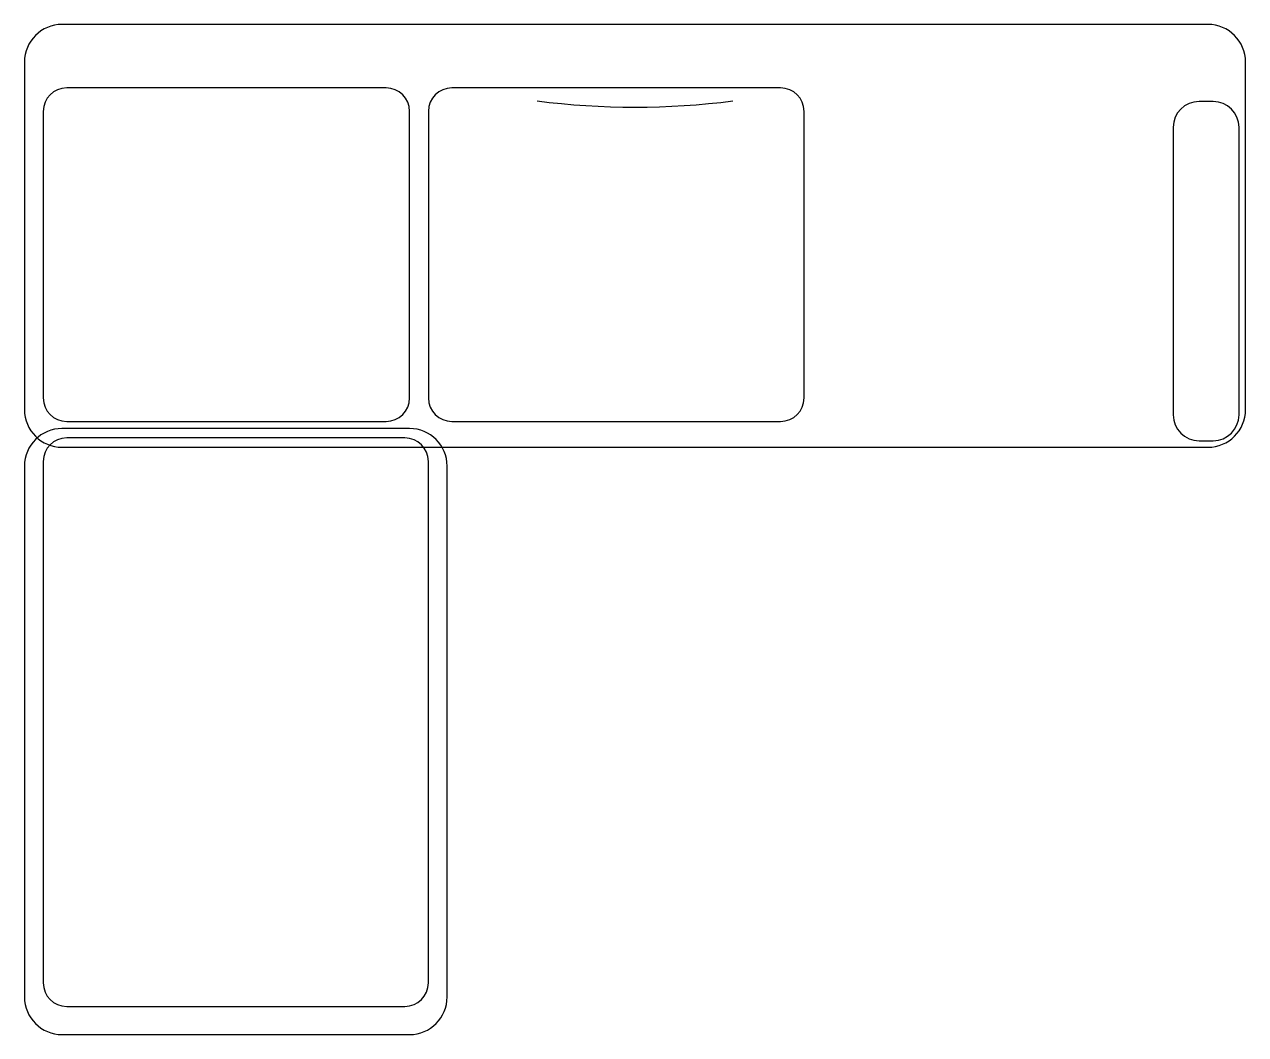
# Model space of a CAD drawing. Header units: millimetres. Extents: x -1300 to 1300, y -1700 to 450.
import ezdxf

# ---------------------------------------------------------------- set-up
doc = ezdxf.new("R2010")
doc.units = ezdxf.units.MM

msp = doc.modelspace()

# ---------------------------------------------------------------- linework, layer by layer
at = {"layer": 'NT_PHONG_KHACH'}
for p, q in [((1220, 450), (-1220, 450)), ((-1300, 370), (-1300, -370)), ((1300, -370), (1300, 370)), ((-530, 315), (-1210, 315)), ((310, 315), (-390, 315)), ((1231, 286), (1201, 286)), ((-1260, 265), (-1260, -345)), ((-480, -345), (-480, 265)), ((-440, 265), (-440, -345)), ((360, -345), (360, 265)), ((1146, 231), (1146, -381)), ((1286, -381), (1286, 231)), ((-480, -410), (-1220, -410)), ((-1210, -395), (-530, -395)), ((-390, -395), (310, -395)), ((-490, -430), (-1210, -430)), ((1201, -436), (1231, -436)), ((-1220, -450), (1220, -450)), ((-1300, -490), (-1300, -1620)), ((-1260, -480), (-1260, -1590)), ((-440, -1590), (-440, -480)), ((-400, -1620), (-400, -490)), ((-1210, -1640), (-490, -1640)), ((-1220, -1700), (-480, -1700))]:
    msp.add_line(p, q, dxfattribs=at)
for centre, radius, start, end in [((-1220, 370), 80, 90, 180), ((1220, 370), 80, 0, 90), ((-1210, 265), 50, 90, 180), ((-530, 265), 50, 0, 90), ((-390, 265), 50, 90, 180), ((310, 265), 50, 0, 90), ((0, 1938), 1664, 262.8, 277.2), ((1201, 231), 55, 90, 180), ((1231, 231), 55, 0, 90), ((-1210, -345), 50, 180, 270), ((-530, -345), 50, -90, 0), ((-390, -345), 50, 180, 270), ((310, -345), 50, -90, 0), ((-1220, -370), 80, 180, 270), ((1201, -381), 55, 180, 270), ((1220, -370), 80, -90, 0), ((1231, -381), 55, -90, 0), ((-1220, -490), 80, 90, 180), ((-480, -490), 80, 0, 90), ((-1210, -480), 50, 90, 180), ((-490, -480), 50, 0, 90), ((-1210, -1590), 50, 180, 270), ((-490, -1590), 50, -90, 0), ((-1220, -1620), 80, 180, 270), ((-480, -1620), 80, -90, 0)]:
    msp.add_arc(centre, radius, start, end, dxfattribs=at)

doc.saveas('drawing.dxf')
